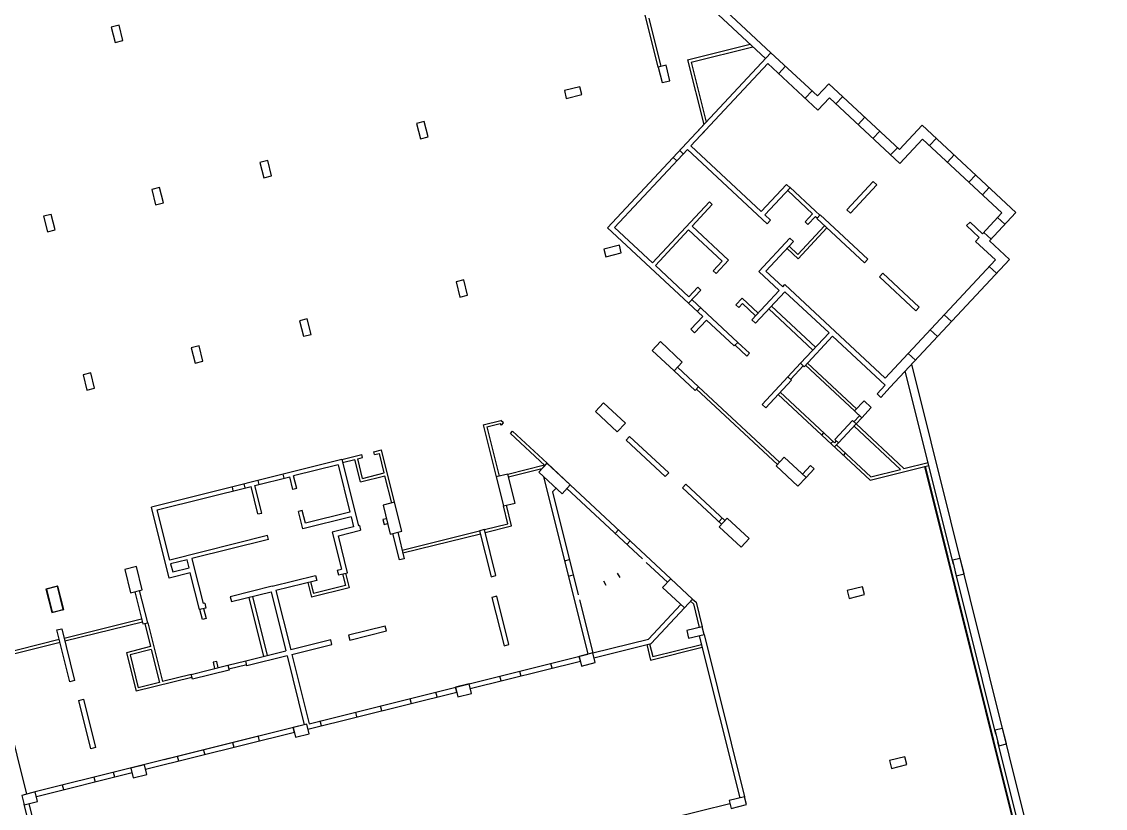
# Model space of a CAD drawing. Header units: metres. Extents: x -681087 to 1033303, y 74272 to 2630761.
# Drawn here: x 252556 to 306963, y 2485962 to 2525471 of the extents above; entities that cross this region are included whole.
import ezdxf

# ---------------------------------------------------------------- set-up
doc = ezdxf.new("R2010")
doc.units = ezdxf.units.M
for name, color, linetype in [('SKELETON_CLEAN', 7, 'Continuous'), ('SKELETON_ISOLATED', 1, 'Continuous'), ('SKELETON_ORIGINAL', 8, 'Continuous')]:
    doc.layers.add(name, color=color, linetype=linetype)

msp = doc.modelspace()

# ---------------------------------------------------------------- linework, layer by layer
at = {"layer": 'SKELETON_CLEAN'}
for p, q in [((284518, 2523184), (282583, 2530947)), ((289902, 2523622), (284277, 2528868)), ((290175, 2523914), (284832, 2528897)), ((284664, 2523220), (284059, 2525646)), ((257443, 2525297), (257055, 2525200)), ((257055, 2525200), (257248, 2524424)), ((257636, 2524521), (257443, 2525297)), ((257248, 2524424), (257636, 2524521)), ((285993, 2523552), (289137, 2524336)), ((286175, 2523443), (289267, 2524214)), ((290175, 2523914), (281971, 2515116)), ((285993, 2523552), (286804, 2520300)), ((286175, 2523443), (286926, 2520430)), ((290175, 2523914), (292508, 2521739)), ((284906, 2523281), (284518, 2523184)), ((284518, 2523184), (284712, 2522408)), ((285100, 2522505), (284906, 2523281)), ((286150, 2519231), (290017, 2523378)), ((290017, 2523378), (292533, 2521032)), ((284712, 2522408), (285100, 2522505)), ((292508, 2521739), (293081, 2522353)), ((293081, 2522353), (296621, 2519052)), ((280579, 2522202), (279803, 2522008)), ((279803, 2522008), (279899, 2521620)), ((279899, 2521620), (280676, 2521814)), ((280676, 2521814), (280579, 2522202)), ((292533, 2521032), (293106, 2521646)), ((293106, 2521646), (296645, 2518345)), ((272768, 2520461), (272380, 2520364)), ((272380, 2520364), (272574, 2519588)), ((272962, 2519684), (272768, 2520461)), ((286497, 2519970), (286804, 2520300)), ((297766, 2520281), (296621, 2519052)), ((302476, 2515889), (297766, 2520281)), ((272574, 2519588), (272962, 2519684)), ((286150, 2519231), (289686, 2515934)), ((296645, 2518345), (297791, 2519574)), ((297791, 2519574), (301770, 2515864)), ((282324, 2515128), (285979, 2519048)), ((285979, 2519048), (289987, 2515311)), ((264909, 2518501), (264521, 2518404)), ((264521, 2518404), (264714, 2517628)), ((265102, 2517725), (264909, 2518501)), ((264714, 2517628), (265102, 2517725)), ((295308, 2517446), (293978, 2516020)), ((295491, 2517276), (295308, 2517446)), ((259475, 2517146), (259087, 2517050)), ((259087, 2517050), (259280, 2516273)), ((259669, 2516370), (259475, 2517146)), ((289686, 2515934), (290961, 2517301)), ((289869, 2515763), (291144, 2517131)), ((290961, 2517301), (291144, 2517131)), ((291015, 2516992), (292269, 2515822)), ((291119, 2517155), (292406, 2515954)), ((294161, 2515850), (295491, 2517276)), ((259280, 2516273), (259669, 2516370)), ((287083, 2516420), (284226, 2513355)), ((287229, 2516283), (287083, 2516420)), ((254041, 2515792), (253653, 2515695)), ((254235, 2515015), (254041, 2515792)), ((286213, 2515193), (287229, 2516283)), ((291887, 2515413), (292269, 2515822)), ((292406, 2515954), (292625, 2515750)), ((293978, 2516020), (294161, 2515850)), ((300798, 2514822), (301770, 2515864)), ((301147, 2514463), (302476, 2515889)), ((253653, 2515695), (253847, 2514919)), ((289869, 2515763), (290158, 2515494)), ((289987, 2515311), (290158, 2515494)), ((291887, 2515413), (292026, 2515283)), ((292026, 2515283), (292408, 2515693)), ((292408, 2515693), (292496, 2515611)), ((292646, 2515772), (292475, 2515589)), ((292475, 2515589), (294874, 2513352)), ((295045, 2513535), (292646, 2515772)), ((299998, 2515226), (300169, 2515408)), ((300169, 2515408), (300798, 2514822)), ((253847, 2514919), (254235, 2515015)), ((281971, 2515116), (286754, 2510656)), ((282324, 2515128), (284226, 2513355)), ((284372, 2513219), (286043, 2515011)), ((286043, 2515011), (287725, 2513442)), ((286213, 2515193), (288042, 2513488)), ((292870, 2515221), (291527, 2513780)), ((292980, 2515118), (291534, 2513568)), ((299998, 2515226), (300627, 2514639)), ((282563, 2514246), (281786, 2514052)), ((282659, 2513857), (282563, 2514246)), ((289568, 2512926), (291123, 2514594)), ((289922, 2512939), (291306, 2514423)), ((291088, 2514189), (291527, 2513780)), ((291306, 2514423), (291123, 2514594)), ((300440, 2514438), (300627, 2514639)), ((300440, 2514438), (301442, 2513504)), ((301147, 2514463), (302148, 2513528)), ((281786, 2514052), (281883, 2513664)), ((281883, 2513664), (282659, 2513857)), ((290985, 2514079), (291534, 2513568)), ((284372, 2513219), (286054, 2511650)), ((287725, 2513442), (287278, 2512963)), ((288042, 2513488), (287424, 2512827)), ((294874, 2513352), (295045, 2513535)), ((295904, 2507565), (301442, 2513504)), ((296167, 2507114), (302148, 2513528)), ((287278, 2512963), (287424, 2512827)), ((290592, 2511971), (289568, 2512926)), ((290763, 2512154), (289922, 2512939)), ((295623, 2512660), (295794, 2512843)), ((297452, 2510955), (295623, 2512660)), ((295794, 2512843), (297622, 2511138)), ((274752, 2512504), (274364, 2512407)), ((274364, 2512407), (274557, 2511631)), ((274945, 2511728), (274752, 2512504)), ((286647, 2511993), (286030, 2511331)), ((286501, 2512129), (286054, 2511650)), ((286501, 2512129), (286647, 2511993)), ((290763, 2512154), (290865, 2512264)), ((295904, 2507565), (290865, 2512264)), ((274557, 2511631), (274945, 2511728)), ((286200, 2511514), (288504, 2509366)), ((288731, 2511588), (288417, 2511252)), ((288731, 2511588), (289535, 2510838)), ((290592, 2511971), (289221, 2510501)), ((289404, 2510331), (290877, 2511911)), ((290877, 2511911), (293090, 2509848)), ((288556, 2511122), (288417, 2511252)), ((288740, 2511319), (288556, 2511122)), ((288740, 2511319), (289405, 2510699)), ((297622, 2511138), (297452, 2510955)), ((266892, 2510545), (266504, 2510448)), ((266504, 2510448), (266698, 2509672)), ((267086, 2509768), (266892, 2510545)), ((286160, 2510020), (286754, 2510656)), ((286937, 2510485), (286343, 2509849)), ((288333, 2509183), (286937, 2510485)), ((289221, 2510501), (289404, 2510331)), ((286160, 2510020), (286343, 2509849)), ((291657, 2508312), (293090, 2509848)), ((266698, 2509672), (267086, 2509768)), ((284625, 2509400), (284216, 2508961)), ((285722, 2508377), (284625, 2509400)), ((288504, 2509366), (288333, 2509183)), ((288504, 2509366), (289093, 2508817)), ((293272, 2509677), (291840, 2508141)), ((293272, 2509677), (295916, 2507212)), ((261459, 2509190), (261071, 2509093)), ((261071, 2509093), (261264, 2508317)), ((261652, 2508414), (261459, 2509190)), ((284216, 2508961), (285313, 2507938)), ((288374, 2509227), (288963, 2508678)), ((288963, 2508678), (289093, 2508817)), ((261264, 2508317), (261652, 2508414)), ((285313, 2507938), (285722, 2508377)), ((291030, 2507639), (291657, 2508312)), ((291840, 2508141), (291657, 2508312)), ((291908, 2508214), (294369, 2505919)), ((256025, 2507835), (255637, 2507738)), ((255637, 2507738), (255831, 2506962)), ((256219, 2507059), (256025, 2507835)), ((285313, 2507938), (286374, 2506949)), ((286544, 2507132), (285484, 2508121)), ((289734, 2506249), (291030, 2507639)), ((291030, 2507639), (291213, 2507468)), ((286374, 2506949), (286544, 2507132)), ((290603, 2503347), (286544, 2507132)), ((291213, 2507468), (289917, 2506079)), ((295916, 2507212), (295507, 2506773)), ((296167, 2507114), (295690, 2506602)), ((255831, 2506962), (256219, 2507059)), ((290541, 2506748), (295149, 2502451)), ((290643, 2506858), (293360, 2504324)), ((295690, 2506602), (295507, 2506773)), ((281768, 2506336), (281359, 2505897)), ((282865, 2505313), (281768, 2506336)), ((289917, 2506079), (289734, 2506249)), ((294847, 2506431), (294369, 2505919)), ((294735, 2505578), (295213, 2506090)), ((295213, 2506090), (294847, 2506431)), ((281359, 2505897), (282456, 2504874)), ((294552, 2505749), (294369, 2505919)), ((294369, 2505919), (294735, 2505578)), ((294449, 2505271), (294735, 2505578)), ((275727, 2505224), (276621, 2505447)), ((275727, 2505224), (276380, 2502604)), ((275909, 2505115), (276578, 2505282)), ((275909, 2505115), (276526, 2502640)), ((276651, 2505214), (276578, 2505282)), ((276753, 2505324), (276621, 2505447)), ((276651, 2505214), (276753, 2505324)), ((282456, 2504874), (282865, 2505313)), ((294266, 2505442), (293379, 2504491)), ((294449, 2505271), (293562, 2504321)), ((294266, 2505442), (294449, 2505271)), ((294346, 2505162), (296678, 2502987)), ((294449, 2505271), (296852, 2503030)), ((277104, 2504791), (277206, 2504901)), ((278828, 2503183), (277104, 2504791)), ((278931, 2503293), (277206, 2504901)), ((282909, 2504451), (283080, 2504634)), ((284869, 2502623), (282909, 2504451)), ((283080, 2504634), (285040, 2502806)), ((293452, 2504423), (293360, 2504324)), ((293562, 2504321), (293379, 2504491)), ((270235, 2503875), (270623, 2503972)), ((270272, 2503730), (270235, 2503875)), ((271281, 2501333), (270623, 2503972)), ((293368, 2504112), (293470, 2504222)), ((293562, 2504321), (293470, 2504222)), ((293470, 2504222), (295192, 2502616)), ((268634, 2503476), (259067, 2501091)), ((268634, 2503476), (269634, 2503725)), ((268634, 2503476), (269462, 2500158)), ((268671, 2503331), (269282, 2503483)), ((269564, 2502353), (269282, 2503483)), ((269427, 2503519), (269670, 2503580)), ((269673, 2502534), (269427, 2503519)), ((269670, 2503580), (269634, 2503725)), ((270272, 2503730), (270514, 2503790)), ((270760, 2502805), (270514, 2503790)), ((278930, 2503293), (278521, 2502854)), ((280100, 2502202), (278930, 2503293)), ((290842, 2503603), (290433, 2503164)), ((291939, 2502580), (290842, 2503603)), ((296852, 2503030), (298063, 2503332)), ((268440, 2503222), (266208, 2502665)), ((268440, 2503222), (269033, 2500844)), ((269673, 2502534), (270760, 2502805)), ((276962, 2502749), (276380, 2502604)), ((276962, 2502749), (278802, 2503208)), ((277325, 2501294), (276962, 2502749)), ((278521, 2502854), (279691, 2501763)), ((285040, 2502806), (284869, 2502623)), ((290433, 2503164), (291530, 2502141)), ((292162, 2503186), (291756, 2502750)), ((292345, 2503015), (291939, 2502580)), ((292162, 2503186), (292345, 2503015)), ((295149, 2502451), (298099, 2503187)), ((295192, 2502616), (296678, 2502987)), ((264268, 2502181), (266014, 2502617)), ((266173, 2501981), (266014, 2502617)), ((266367, 2502030), (266208, 2502665)), ((269564, 2502353), (270796, 2502660)), ((271136, 2501297), (270796, 2502660)), ((276380, 2502604), (276743, 2501149)), ((278759, 2502633), (280985, 2493704)), ((279691, 2501763), (280100, 2502202)), ((280101, 2502202), (285147, 2497496)), ((285734, 2502055), (285905, 2502238)), ((285905, 2502238), (287865, 2500411)), ((291530, 2502141), (291939, 2502580)), ((259358, 2500957), (264074, 2502133)), ((264420, 2500745), (264074, 2502133)), ((264614, 2500794), (264268, 2502181)), ((266367, 2502030), (266173, 2501981)), ((279386, 2502048), (279210, 2501859)), ((279210, 2501859), (280500, 2496685)), ((287695, 2500228), (285734, 2502055)), ((271281, 2501333), (270699, 2501188)), ((270699, 2501188), (271062, 2499732)), ((271644, 2499877), (271281, 2501333)), ((276743, 2501149), (277325, 2501294)), ((276966, 2500256), (276743, 2501149)), ((277148, 2500147), (276889, 2501185)), ((259955, 2497530), (259067, 2501091)), ((259987, 2498434), (259358, 2500957)), ((264420, 2500745), (264614, 2500794)), ((266643, 2500923), (266449, 2500875)), ((266668, 2499997), (266449, 2500875)), ((266801, 2500288), (266643, 2500923)), ((269093, 2500602), (266668, 2499997)), ((269033, 2500844), (266801, 2500288)), ((269093, 2500602), (269219, 2500097)), ((269219, 2500097), (268152, 2499831)), ((269510, 2500170), (269462, 2500158)), ((269510, 2500170), (269571, 2499927)), ((270869, 2500508), (270694, 2500465)), ((270694, 2500465), (270754, 2500222)), ((270754, 2500222), (270929, 2500266)), ((275792, 2499963), (276966, 2500256)), ((275828, 2499818), (277148, 2500147)), ((287984, 2500539), (287575, 2500100)), ((287575, 2500100), (288672, 2499077)), ((289081, 2499516), (287984, 2500539)), ((264897, 2499658), (259987, 2498434)), ((264945, 2499464), (261103, 2498506)), ((264945, 2499464), (264897, 2499658)), ((268152, 2499831), (268614, 2497978)), ((268455, 2499649), (269571, 2499927)), ((268917, 2497796), (268455, 2499649)), ((271062, 2499732), (271644, 2499877)), ((271525, 2498436), (271193, 2499765)), ((271436, 2499825), (271767, 2498496)), ((271658, 2498933), (275549, 2499903)), ((275792, 2499963), (275549, 2499903)), ((275549, 2499903), (276125, 2497593)), ((276367, 2497654), (275792, 2499963)), ((288672, 2499077), (289081, 2499516)), ((260860, 2498446), (260035, 2498240)), ((260962, 2498038), (260860, 2498446)), ((261103, 2498506), (261204, 2498099)), ((271767, 2498496), (271525, 2498436)), ((299676, 2498518), (299288, 2498422)), ((299288, 2498422), (299481, 2497645)), ((299869, 2497742), (299676, 2498518)), ((258318, 2498101), (257736, 2497956)), ((257736, 2497956), (258026, 2496791)), ((258609, 2496936), (258318, 2498101)), ((260035, 2498240), (260137, 2497833)), ((260137, 2497833), (260962, 2498038)), ((261204, 2498099), (261666, 2496246)), ((268400, 2497925), (268614, 2497978)), ((268400, 2497925), (268461, 2497682)), ((261022, 2497796), (259955, 2497530)), ((261484, 2495943), (261022, 2497796)), ((265140, 2497112), (267314, 2497654)), ((267374, 2497411), (265322, 2496899)), ((266918, 2497297), (267099, 2496570)), ((267064, 2497334), (267209, 2496751)), ((267314, 2497654), (267374, 2497411)), ((268461, 2497682), (268917, 2497796)), ((268665, 2497733), (268810, 2497151)), ((268810, 2497769), (268992, 2497041)), ((276125, 2497593), (276367, 2497654)), ((285146, 2497495), (284737, 2497056)), ((286244, 2496473), (285146, 2497495)), ((299481, 2497645), (299869, 2497742)), ((258026, 2496791), (258609, 2496936)), ((258235, 2496843), (258639, 2495223)), ((258882, 2495283), (258478, 2496904)), ((265140, 2497112), (263025, 2496584)), ((263085, 2496342), (265079, 2496839)), ((265079, 2496839), (265820, 2493870)), ((265322, 2496899), (266062, 2493930)), ((268992, 2497041), (267099, 2496570)), ((268810, 2497151), (267209, 2496751)), ((284737, 2497056), (285836, 2496034)), ((294776, 2497091), (293999, 2496897)), ((293999, 2496897), (294096, 2496509)), ((294872, 2496702), (294776, 2497091)), ((261744, 2496265), (261666, 2496246)), ((261744, 2496265), (261805, 2496022)), ((263025, 2496584), (263085, 2496342)), ((276410, 2496613), (276168, 2496553)), ((276168, 2496553), (276773, 2494127)), ((277015, 2494188), (276410, 2496613)), ((280562, 2496433), (281228, 2493764)), ((285652, 2496205), (284027, 2494462)), ((285836, 2496034), (286244, 2496473)), ((286142, 2496363), (286280, 2496234)), ((286244, 2496473), (286415, 2496314)), ((286280, 2496234), (286577, 2495046)), ((286415, 2496314), (286722, 2495083)), ((294096, 2496509), (294872, 2496702)), ((261805, 2496022), (261484, 2495943)), ((261627, 2495453), (261504, 2495947)), ((261688, 2495993), (261812, 2495499)), ((285835, 2496034), (284160, 2494238)), ((258639, 2495223), (258882, 2495283)), ((258736, 2495247), (259026, 2494083)), ((258882, 2495283), (259619, 2492324)), ((261812, 2495499), (261627, 2495453)), ((270812, 2495114), (268968, 2494655)), ((270872, 2494872), (270812, 2495114)), ((254324, 2494920), (254567, 2494980)), ((254972, 2492320), (254324, 2494920)), ((254567, 2494980), (255215, 2492380)), ((268968, 2494655), (269029, 2494412)), ((269029, 2494412), (270872, 2494872)), ((286722, 2495083), (285946, 2494889)), ((285946, 2494889), (286043, 2494501)), ((286043, 2494501), (286819, 2494694)), ((286819, 2494694), (286722, 2495083)), ((286819, 2494694), (288851, 2486544)), ((259026, 2494083), (257813, 2493780)), ((268076, 2494432), (266062, 2493930)), ((266123, 2493688), (268136, 2494190)), ((268136, 2494190), (268076, 2494432)), ((276773, 2494127), (277015, 2494188)), ((281228, 2493764), (284027, 2494462)), ((281288, 2493522), (284160, 2494238)), ((283939, 2494183), (284133, 2493406)), ((284085, 2494219), (284242, 2493588)), ((284133, 2493406), (286722, 2494051)), ((284242, 2493588), (286685, 2494197)), ((257813, 2493780), (258297, 2491840)), ((259063, 2493937), (257995, 2493671)), ((257995, 2493671), (258407, 2492022)), ((259063, 2493937), (259474, 2492288)), ((263806, 2493368), (265820, 2493870)), ((265880, 2493627), (263867, 2493125)), ((265880, 2493627), (266746, 2490154)), ((266123, 2493688), (266989, 2490214)), ((266989, 2490214), (280985, 2493704)), ((281228, 2493764), (280549, 2493595)), ((280609, 2493352), (280549, 2493595)), ((280549, 2493595), (280670, 2493110)), ((281349, 2493279), (281228, 2493764)), ((261070, 2492686), (262914, 2493145)), ((262349, 2493344), (262164, 2493299)), ((262164, 2493299), (262244, 2492978)), ((262428, 2493024), (262349, 2493344)), ((262914, 2493145), (263806, 2493368)), ((262914, 2493145), (262974, 2492903)), ((263867, 2493125), (263806, 2493368)), ((275078, 2491973), (280609, 2493352)), ((280670, 2493110), (281349, 2493279)), ((261106, 2492540), (258297, 2491840)), ((261070, 2492686), (259619, 2492324)), ((261130, 2492443), (261070, 2492686)), ((262974, 2492903), (261130, 2492443)), ((255215, 2492380), (254972, 2492320)), ((259474, 2492288), (258407, 2492022)), ((275018, 2492216), (274339, 2492047)), ((274399, 2491804), (274339, 2492047)), ((274339, 2492047), (274460, 2491561)), ((275139, 2491731), (275018, 2492216)), ((255423, 2491381), (255666, 2491441)), ((256028, 2488955), (255423, 2491381)), ((255666, 2491441), (256270, 2489015)), ((266928, 2489941), (274399, 2491804)), ((274460, 2491561), (275139, 2491731)), ((266249, 2489772), (258777, 2487909)), ((266249, 2489772), (266188, 2490014)), ((266188, 2490014), (266309, 2489529)), ((266309, 2489529), (266988, 2489699)), ((266988, 2489699), (266867, 2490184)), ((301805, 2489980), (301416, 2489883)), ((301416, 2489883), (301610, 2489107)), ((301998, 2489204), (301805, 2489980)), ((301610, 2489107), (301998, 2489204)), ((256270, 2489015), (256028, 2488955)), ((258717, 2488152), (258038, 2487982)), ((258838, 2487667), (258717, 2488152)), ((296904, 2488552), (296128, 2488358)), ((296128, 2488358), (296225, 2487970)), ((296225, 2487970), (297001, 2488164)), ((297001, 2488164), (296904, 2488552)), ((258038, 2487982), (258159, 2487497)), ((258159, 2487497), (258838, 2487667)), ((253235, 2486785), (252556, 2486615)), ((252556, 2486615), (252677, 2486130)), ((253356, 2486300), (253235, 2486785)), ((288851, 2486544), (288075, 2486350)), ((288948, 2486156), (288851, 2486544)), ((252664, 2486179), (254697, 2478028)), ((252677, 2486130), (253356, 2486300)), ((288075, 2486350), (288172, 2485962)), ((288172, 2485962), (288948, 2486156))]:
    msp.add_line(p, q, dxfattribs=at)
at = {"layer": 'SKELETON_ISOLATED'}
for p, q in [((290906, 2523232), (290565, 2522867)), ((292238, 2521991), (291897, 2521625)), ((293435, 2521339), (293776, 2521705)), ((286680, 2519799), (286999, 2520141)), ((294546, 2520303), (294887, 2520668)), ((295292, 2519607), (295633, 2519973)), ((298142, 2519247), (298483, 2519612)), ((296185, 2518775), (296526, 2519141)), ((285272, 2518656), (285454, 2518485)), ((285592, 2519000), (285775, 2518829)), ((299375, 2518780), (299034, 2518415)), ((300117, 2517405), (300458, 2517771)), ((300790, 2516778), (301131, 2517144)), ((301921, 2515293), (301555, 2515634)), ((301225, 2514547), (300859, 2514888)), ((301135, 2513174), (301501, 2512833)), ((286639, 2511105), (286468, 2510922)), ((292281, 2508981), (290069, 2511044)), ((292411, 2509120), (290199, 2511183)), ((298871, 2510746), (299236, 2510405)), ((298168, 2509993), (298534, 2509652)), ((297063, 2508808), (297429, 2508467)), ((291169, 2507509), (291796, 2508182)), ((292011, 2508324), (294472, 2506029)), ((306963, 2469292), (297244, 2508269)), ((299336, 2498228), (296919, 2507921)), ((290501, 2503237), (286442, 2507022)), ((294339, 2505374), (294625, 2505681)), ((292731, 2504705), (292834, 2504815)), ((293185, 2504283), (293287, 2504392)), ((293821, 2503689), (293923, 2503799)), ((265733, 2502547), (265685, 2502741)), ((276999, 2502604), (278678, 2503022)), ((306381, 2469207), (297920, 2503142)), ((263783, 2502060), (263734, 2502254)), ((264472, 2502232), (264423, 2502426)), ((263181, 2501910), (263133, 2502104)), ((279930, 2502019), (283719, 2498486)), ((287733, 2500533), (287563, 2500350)), ((271695, 2498787), (275585, 2499757)), ((282522, 2499944), (282351, 2499762)), ((283107, 2499399), (282936, 2499216)), ((279814, 2498400), (280057, 2498460)), ((283911, 2498307), (284977, 2497313)), ((301465, 2489689), (299433, 2497839)), ((280008, 2497624), (280250, 2497684)), ((281761, 2497391), (281883, 2497172)), ((282460, 2497781), (282582, 2497563)), ((253772, 2496967), (254063, 2495803)), ((254367, 2497115), (253785, 2496970)), ((253797, 2496973), (254087, 2495809)), ((254645, 2495948), (254355, 2497112)), ((254669, 2495954), (254379, 2497119)), ((263954, 2496558), (264694, 2493589)), ((264138, 2496604), (264878, 2493635)), ((254075, 2495806), (254657, 2495951)), ((258579, 2495465), (254688, 2494495)), ((258615, 2495320), (254724, 2494350)), ((286576, 2494634), (288608, 2486484)), ((250851, 2494487), (252798, 2486676)), ((254445, 2494435), (251073, 2493594)), ((254481, 2494289), (251110, 2493449)), ((262960, 2492961), (263852, 2493183)), ((279183, 2492997), (279122, 2493239)), ((276631, 2492360), (276570, 2492603)), ((277550, 2492847), (277611, 2492605)), ((272049, 2491476), (272109, 2491233)), ((273410, 2491557), (273349, 2491800)), ((269313, 2490793), (269373, 2490551)), ((270634, 2490865), (270574, 2491108)), ((267607, 2490111), (267547, 2490353)), ((266807, 2490169), (259712, 2488400)), ((263221, 2489017), (263161, 2489260)), ((264422, 2489574), (264483, 2489332)), ((303449, 2481733), (301562, 2489301)), ((261686, 2488892), (261747, 2488649)), ((260446, 2488325), (260386, 2488568)), ((258098, 2487740), (253295, 2486542)), ((256185, 2487520), (256245, 2487278)), ((257225, 2487522), (257165, 2487765)), ((254673, 2486886), (254613, 2487128)), ((252919, 2486191), (254939, 2478089)), ((283648, 2485092), (288111, 2486205))]:
    msp.add_line(p, q, dxfattribs=at)
at = {"layer": 'SKELETON_ORIGINAL'}
for p, q in [((284518, 2523184), (282583, 2530947)), ((289902, 2523622), (284277, 2528868)), ((290175, 2523914), (284832, 2528897)), ((284664, 2523220), (284059, 2525646)), ((257443, 2525297), (257055, 2525200)), ((257055, 2525200), (257248, 2524424)), ((257636, 2524521), (257443, 2525297)), ((257248, 2524424), (257636, 2524521)), ((285993, 2523552), (289137, 2524336)), ((286175, 2523443), (289267, 2524214)), ((290175, 2523914), (281971, 2515116)), ((285993, 2523552), (286804, 2520300)), ((286175, 2523443), (286926, 2520430)), ((290175, 2523914), (292508, 2521739)), ((284906, 2523281), (284518, 2523184)), ((284518, 2523184), (284712, 2522408)), ((285100, 2522505), (284906, 2523281)), ((286150, 2519231), (290017, 2523378)), ((290017, 2523378), (292533, 2521032)), ((290906, 2523232), (290565, 2522867)), ((284712, 2522408), (285100, 2522505)), ((292508, 2521739), (293081, 2522353)), ((293081, 2522353), (296621, 2519052)), ((280579, 2522202), (279803, 2522008)), ((279803, 2522008), (279899, 2521620)), ((279899, 2521620), (280676, 2521814)), ((280676, 2521814), (280579, 2522202)), ((292238, 2521991), (291897, 2521625)), ((292533, 2521032), (293106, 2521646)), ((293106, 2521646), (296645, 2518345)), ((293435, 2521339), (293776, 2521705)), ((272768, 2520461), (272380, 2520364)), ((272380, 2520364), (272574, 2519588)), ((272962, 2519684), (272768, 2520461)), ((286497, 2519970), (286804, 2520300)), ((286680, 2519799), (286999, 2520141)), ((294546, 2520303), (294887, 2520668)), ((297766, 2520281), (296621, 2519052)), ((302476, 2515889), (297766, 2520281)), ((272574, 2519588), (272962, 2519684)), ((295292, 2519607), (295633, 2519973)), ((298142, 2519247), (298483, 2519612)), ((286150, 2519231), (289686, 2515934)), ((296185, 2518775), (296526, 2519141)), ((296645, 2518345), (297791, 2519574)), ((297791, 2519574), (301770, 2515864)), ((282324, 2515128), (285979, 2519048)), ((285272, 2518656), (285454, 2518485)), ((285592, 2519000), (285775, 2518829)), ((285979, 2519048), (289987, 2515311)), ((299375, 2518780), (299034, 2518415)), ((264909, 2518501), (264521, 2518404)), ((264521, 2518404), (264714, 2517628)), ((265102, 2517725), (264909, 2518501)), ((264714, 2517628), (265102, 2517725)), ((295308, 2517446), (293978, 2516020)), ((295491, 2517276), (295308, 2517446)), ((300117, 2517405), (300458, 2517771)), ((259475, 2517146), (259087, 2517050)), ((259087, 2517050), (259280, 2516273)), ((259669, 2516370), (259475, 2517146)), ((289686, 2515934), (290961, 2517301)), ((289869, 2515763), (291144, 2517131)), ((290961, 2517301), (291144, 2517131)), ((291015, 2516992), (292269, 2515822)), ((291119, 2517155), (292406, 2515954)), ((294161, 2515850), (295491, 2517276)), ((300790, 2516778), (301131, 2517144)), ((259280, 2516273), (259669, 2516370)), ((287083, 2516420), (284226, 2513355)), ((287229, 2516283), (287083, 2516420)), ((254041, 2515792), (253653, 2515695)), ((254235, 2515015), (254041, 2515792)), ((286213, 2515193), (287229, 2516283)), ((291887, 2515413), (292269, 2515822)), ((292406, 2515954), (292625, 2515750)), ((293978, 2516020), (294161, 2515850)), ((300798, 2514822), (301770, 2515864)), ((301147, 2514463), (302476, 2515889)), ((253653, 2515695), (253847, 2514919)), ((289869, 2515763), (290158, 2515494)), ((289987, 2515311), (290158, 2515494)), ((291887, 2515413), (292026, 2515283)), ((292026, 2515283), (292408, 2515693)), ((292408, 2515693), (292496, 2515611)), ((292646, 2515772), (292475, 2515589)), ((292475, 2515589), (294874, 2513352)), ((295045, 2513535), (292646, 2515772)), ((299998, 2515226), (300169, 2515408)), ((300169, 2515408), (300798, 2514822)), ((301921, 2515293), (301555, 2515634)), ((253847, 2514919), (254235, 2515015)), ((281971, 2515116), (286754, 2510656)), ((282324, 2515128), (284226, 2513355)), ((284372, 2513219), (286043, 2515011)), ((286043, 2515011), (287725, 2513442)), ((286213, 2515193), (288042, 2513488)), ((292870, 2515221), (291527, 2513780)), ((292980, 2515118), (291534, 2513568)), ((299998, 2515226), (300627, 2514639)), ((301225, 2514547), (300859, 2514888)), ((282563, 2514246), (281786, 2514052)), ((282659, 2513857), (282563, 2514246)), ((289568, 2512926), (291123, 2514594)), ((289922, 2512939), (291306, 2514423)), ((291088, 2514189), (291527, 2513780)), ((291306, 2514423), (291123, 2514594)), ((300440, 2514438), (300627, 2514639)), ((300440, 2514438), (301442, 2513504)), ((301147, 2514463), (302148, 2513528)), ((281786, 2514052), (281883, 2513664)), ((281883, 2513664), (282659, 2513857)), ((290985, 2514079), (291534, 2513568)), ((284372, 2513219), (286054, 2511650)), ((287725, 2513442), (287278, 2512963)), ((288042, 2513488), (287424, 2512827)), ((294874, 2513352), (295045, 2513535)), ((295904, 2507565), (301442, 2513504)), ((296167, 2507114), (302148, 2513528)), ((301135, 2513174), (301501, 2512833)), ((287278, 2512963), (287424, 2512827)), ((290592, 2511971), (289568, 2512926)), ((290763, 2512154), (289922, 2512939)), ((295623, 2512660), (295794, 2512843)), ((297452, 2510955), (295623, 2512660)), ((295794, 2512843), (297622, 2511138)), ((274752, 2512504), (274364, 2512407)), ((274364, 2512407), (274557, 2511631)), ((274945, 2511728), (274752, 2512504)), ((286647, 2511993), (286030, 2511331)), ((286501, 2512129), (286054, 2511650)), ((286501, 2512129), (286647, 2511993)), ((290763, 2512154), (290865, 2512264)), ((295904, 2507565), (290865, 2512264)), ((274557, 2511631), (274945, 2511728)), ((286200, 2511514), (288504, 2509366)), ((288731, 2511588), (288417, 2511252)), ((288731, 2511588), (289535, 2510838)), ((290592, 2511971), (289221, 2510501)), ((289404, 2510331), (290877, 2511911)), ((290877, 2511911), (293090, 2509848)), ((286639, 2511105), (286468, 2510922)), ((288556, 2511122), (288417, 2511252)), ((288740, 2511319), (288556, 2511122)), ((288740, 2511319), (289405, 2510699)), ((292281, 2508981), (290069, 2511044)), ((292411, 2509120), (290199, 2511183)), ((297622, 2511138), (297452, 2510955)), ((266892, 2510545), (266504, 2510448)), ((266504, 2510448), (266698, 2509672)), ((267086, 2509768), (266892, 2510545)), ((286160, 2510020), (286754, 2510656)), ((286937, 2510485), (286343, 2509849)), ((288333, 2509183), (286937, 2510485)), ((289221, 2510501), (289404, 2510331)), ((298871, 2510746), (299236, 2510405)), ((286160, 2510020), (286343, 2509849)), ((291657, 2508312), (293090, 2509848)), ((298168, 2509993), (298534, 2509652)), ((266698, 2509672), (267086, 2509768)), ((284625, 2509400), (284216, 2508961)), ((284625, 2509400), (284216, 2508961)), ((285722, 2508377), (284625, 2509400)), ((285722, 2508377), (284625, 2509400)), ((288504, 2509366), (288333, 2509183)), ((288504, 2509366), (289093, 2508817)), ((293272, 2509677), (291840, 2508141)), ((293272, 2509677), (295916, 2507212)), ((261459, 2509190), (261071, 2509093)), ((261071, 2509093), (261264, 2508317)), ((261652, 2508414), (261459, 2509190)), ((284216, 2508961), (285313, 2507938)), ((284216, 2508961), (285313, 2507938)), ((288374, 2509227), (288963, 2508678)), ((288963, 2508678), (289093, 2508817)), ((297063, 2508808), (297429, 2508467)), ((261264, 2508317), (261652, 2508414)), ((285313, 2507938), (285722, 2508377)), ((285313, 2507938), (285722, 2508377)), ((291030, 2507639), (291657, 2508312)), ((291169, 2507509), (291796, 2508182)), ((291840, 2508141), (291657, 2508312)), ((291908, 2508214), (294369, 2505919)), ((292011, 2508324), (294472, 2506029)), ((306963, 2469292), (297244, 2508269)), ((256025, 2507835), (255637, 2507738)), ((255637, 2507738), (255831, 2506962)), ((256219, 2507059), (256025, 2507835)), ((285313, 2507938), (286374, 2506949)), ((286544, 2507132), (285484, 2508121)), ((289734, 2506249), (291030, 2507639)), ((291030, 2507639), (291213, 2507468)), ((299336, 2498228), (296919, 2507921)), ((286374, 2506949), (286544, 2507132)), ((290603, 2503347), (286544, 2507132)), ((291213, 2507468), (289917, 2506079)), ((295916, 2507212), (295507, 2506773)), ((296167, 2507114), (295690, 2506602)), ((255831, 2506962), (256219, 2507059)), ((290501, 2503237), (286442, 2507022)), ((290541, 2506748), (295149, 2502451)), ((290643, 2506858), (293360, 2504324)), ((295690, 2506602), (295507, 2506773)), ((281768, 2506336), (281359, 2505897)), ((281768, 2506336), (281359, 2505897)), ((282865, 2505313), (281768, 2506336)), ((282865, 2505313), (281768, 2506336)), ((289917, 2506079), (289734, 2506249)), ((294847, 2506431), (294369, 2505919)), ((294735, 2505578), (295213, 2506090)), ((295213, 2506090), (294847, 2506431)), ((281359, 2505897), (282456, 2504874)), ((281359, 2505897), (282456, 2504874)), ((294339, 2505374), (294625, 2505681)), ((294552, 2505749), (294369, 2505919)), ((294369, 2505919), (294735, 2505578)), ((294449, 2505271), (294735, 2505578)), ((275727, 2505224), (276621, 2505447)), ((275727, 2505224), (276380, 2502604)), ((275909, 2505115), (276578, 2505282)), ((275909, 2505115), (276526, 2502640)), ((276651, 2505214), (276578, 2505282)), ((276753, 2505324), (276621, 2505447)), ((276651, 2505214), (276753, 2505324)), ((282456, 2504874), (282865, 2505313)), ((282456, 2504874), (282865, 2505313)), ((294266, 2505442), (293379, 2504491)), ((294449, 2505271), (293562, 2504321)), ((294266, 2505442), (294449, 2505271)), ((294346, 2505162), (296678, 2502987)), ((294449, 2505271), (296852, 2503030)), ((277104, 2504791), (277206, 2504901)), ((278828, 2503183), (277104, 2504791)), ((278931, 2503293), (277206, 2504901)), ((282909, 2504451), (283080, 2504634)), ((284869, 2502623), (282909, 2504451)), ((283080, 2504634), (285040, 2502806)), ((292731, 2504705), (292834, 2504815)), ((293185, 2504283), (293287, 2504392)), ((293452, 2504423), (293360, 2504324)), ((293562, 2504321), (293379, 2504491)), ((270235, 2503875), (270623, 2503972)), ((270272, 2503730), (270235, 2503875)), ((271281, 2501333), (270623, 2503972)), ((271281, 2501333), (270623, 2503972)), ((293368, 2504112), (293470, 2504222)), ((293562, 2504321), (293470, 2504222)), ((293470, 2504222), (295192, 2502616)), ((268634, 2503476), (259067, 2501091)), ((268634, 2503476), (269634, 2503725)), ((268634, 2503476), (269462, 2500158)), ((268671, 2503331), (269282, 2503483)), ((269564, 2502353), (269282, 2503483)), ((269427, 2503519), (269670, 2503580)), ((269673, 2502534), (269427, 2503519)), ((269670, 2503580), (269634, 2503725)), ((270272, 2503730), (270514, 2503790)), ((270760, 2502805), (270514, 2503790)), ((278930, 2503293), (278521, 2502854)), ((278931, 2503293), (278522, 2502854)), ((280100, 2502202), (278930, 2503293)), ((280101, 2502202), (278931, 2503293)), ((290842, 2503603), (290433, 2503164)), ((290842, 2503603), (290433, 2503164)), ((291939, 2502580), (290842, 2503603)), ((291939, 2502580), (290842, 2503603)), ((293821, 2503689), (293923, 2503799)), ((296852, 2503030), (298063, 2503332)), ((265733, 2502547), (265685, 2502741)), ((268440, 2503222), (266208, 2502665)), ((268440, 2503222), (269033, 2500844)), ((269673, 2502534), (270760, 2502805)), ((276962, 2502749), (276380, 2502604)), ((276962, 2502749), (276380, 2502604)), ((276962, 2502749), (278802, 2503208)), ((277325, 2501294), (276962, 2502749)), ((277325, 2501294), (276962, 2502749)), ((276999, 2502604), (278678, 2503022)), ((278521, 2502854), (279691, 2501763)), ((278522, 2502854), (279692, 2501763)), ((285040, 2502806), (284869, 2502623)), ((290433, 2503164), (291530, 2502141)), ((290433, 2503164), (291530, 2502141)), ((292162, 2503186), (291756, 2502750)), ((292345, 2503015), (291939, 2502580)), ((292162, 2503186), (292345, 2503015)), ((295149, 2502451), (298099, 2503187)), ((295192, 2502616), (296678, 2502987)), ((306370, 2469187), (297905, 2503138)), ((306391, 2469228), (297935, 2503146)), ((263783, 2502060), (263734, 2502254)), ((264268, 2502181), (266014, 2502617)), ((264472, 2502232), (264423, 2502426)), ((266173, 2501981), (266014, 2502617)), ((266367, 2502030), (266208, 2502665)), ((269564, 2502353), (270796, 2502660)), ((271136, 2501297), (270796, 2502660)), ((276380, 2502604), (276743, 2501149)), ((276380, 2502604), (276743, 2501149)), ((278759, 2502633), (280985, 2493704)), ((279691, 2501763), (280100, 2502202)), ((279692, 2501763), (280101, 2502202)), ((280101, 2502202), (285147, 2497496)), ((285734, 2502055), (285905, 2502238)), ((285905, 2502238), (287865, 2500411)), ((291530, 2502141), (291939, 2502580)), ((291530, 2502141), (291939, 2502580)), ((259358, 2500957), (264074, 2502133)), ((263181, 2501910), (263133, 2502104)), ((264420, 2500745), (264074, 2502133)), ((264614, 2500794), (264268, 2502181)), ((266367, 2502030), (266173, 2501981)), ((279386, 2502048), (279210, 2501859)), ((279210, 2501859), (280500, 2496685)), ((279930, 2502019), (283719, 2498486)), ((287695, 2500228), (285734, 2502055)), ((271281, 2501333), (270699, 2501188)), ((271281, 2501333), (270699, 2501188)), ((270699, 2501188), (271062, 2499732)), ((270699, 2501188), (271062, 2499732)), ((271644, 2499877), (271281, 2501333)), ((271644, 2499877), (271281, 2501333)), ((276743, 2501149), (277325, 2501294)), ((276743, 2501149), (277325, 2501294)), ((276966, 2500256), (276743, 2501149)), ((277148, 2500147), (276889, 2501185)), ((259955, 2497530), (259067, 2501091)), ((259987, 2498434), (259358, 2500957)), ((264420, 2500745), (264614, 2500794)), ((266643, 2500923), (266449, 2500875)), ((266668, 2499997), (266449, 2500875)), ((266801, 2500288), (266643, 2500923)), ((269093, 2500602), (266668, 2499997)), ((269033, 2500844), (266801, 2500288)), ((269093, 2500602), (269219, 2500097)), ((269219, 2500097), (268152, 2499831)), ((269510, 2500170), (269462, 2500158)), ((269510, 2500170), (269571, 2499927)), ((270869, 2500508), (270694, 2500465)), ((270694, 2500465), (270754, 2500222)), ((270754, 2500222), (270929, 2500266)), ((275792, 2499963), (276966, 2500256)), ((275828, 2499818), (277148, 2500147)), ((287733, 2500533), (287563, 2500350)), ((287984, 2500539), (287575, 2500100)), ((287984, 2500539), (287575, 2500100)), ((287575, 2500100), (288672, 2499077)), ((287575, 2500100), (288672, 2499077)), ((289081, 2499516), (287984, 2500539)), ((289081, 2499516), (287984, 2500539)), ((264897, 2499658), (259987, 2498434)), ((264945, 2499464), (261103, 2498506)), ((264945, 2499464), (264897, 2499658)), ((268152, 2499831), (268614, 2497978)), ((268455, 2499649), (269571, 2499927)), ((268917, 2497796), (268455, 2499649)), ((271062, 2499732), (271644, 2499877)), ((271062, 2499732), (271644, 2499877)), ((271525, 2498436), (271193, 2499765)), ((271436, 2499825), (271767, 2498496)), ((271658, 2498933), (275549, 2499903)), ((271695, 2498787), (275585, 2499757)), ((275792, 2499963), (275549, 2499903)), ((275549, 2499903), (276125, 2497593)), ((276367, 2497654), (275792, 2499963)), ((282522, 2499944), (282351, 2499762)), ((288672, 2499077), (289081, 2499516)), ((288672, 2499077), (289081, 2499516)), ((283107, 2499399), (282936, 2499216)), ((260860, 2498446), (260035, 2498240)), ((260962, 2498038), (260860, 2498446)), ((261103, 2498506), (261204, 2498099)), ((271767, 2498496), (271525, 2498436)), ((279814, 2498400), (280057, 2498460)), ((299676, 2498518), (299288, 2498422)), ((299288, 2498422), (299481, 2497645)), ((299869, 2497742), (299676, 2498518)), ((258318, 2498101), (257736, 2497956)), ((258318, 2498101), (257736, 2497956)), ((257736, 2497956), (258026, 2496791)), ((257736, 2497956), (258026, 2496791)), ((258609, 2496936), (258318, 2498101)), ((258609, 2496936), (258318, 2498101)), ((260035, 2498240), (260137, 2497833)), ((260137, 2497833), (260962, 2498038)), ((261204, 2498099), (261666, 2496246)), ((268400, 2497925), (268614, 2497978)), ((268400, 2497925), (268461, 2497682)), ((283911, 2498307), (284977, 2497313)), ((301465, 2489689), (299433, 2497839)), ((261022, 2497796), (259955, 2497530)), ((261484, 2495943), (261022, 2497796)), ((265140, 2497112), (267314, 2497654)), ((267374, 2497411), (265322, 2496899)), ((266918, 2497297), (267099, 2496570)), ((267064, 2497334), (267209, 2496751)), ((267314, 2497654), (267374, 2497411)), ((268461, 2497682), (268917, 2497796)), ((268665, 2497733), (268810, 2497151)), ((268810, 2497769), (268992, 2497041)), ((276125, 2497593), (276367, 2497654)), ((280008, 2497624), (280250, 2497684)), ((281761, 2497391), (281883, 2497172)), ((282460, 2497781), (282582, 2497563)), ((285146, 2497495), (284737, 2497056)), ((285147, 2497496), (284738, 2497057)), ((286244, 2496473), (285146, 2497495)), ((286244, 2496473), (285147, 2497496)), ((299481, 2497645), (299869, 2497742)), ((254355, 2497112), (253772, 2496967)), ((253772, 2496967), (254063, 2495803)), ((254379, 2497119), (253797, 2496973)), ((253797, 2496973), (254087, 2495809)), ((254645, 2495948), (254355, 2497112)), ((254669, 2495954), (254379, 2497119)), ((258026, 2496791), (258609, 2496936)), ((258026, 2496791), (258609, 2496936)), ((258235, 2496843), (258639, 2495223)), ((258882, 2495283), (258478, 2496904)), ((265140, 2497112), (263025, 2496584)), ((263085, 2496342), (265079, 2496839)), ((265079, 2496839), (265820, 2493870)), ((265322, 2496899), (266062, 2493930)), ((268992, 2497041), (267099, 2496570)), ((268810, 2497151), (267209, 2496751)), ((284737, 2497056), (285836, 2496034)), ((284738, 2497057), (285835, 2496034)), ((294776, 2497091), (293999, 2496897)), ((293999, 2496897), (294096, 2496509)), ((294872, 2496702), (294776, 2497091)), ((261744, 2496265), (261666, 2496246)), ((261744, 2496265), (261805, 2496022)), ((263025, 2496584), (263085, 2496342)), ((263954, 2496558), (264694, 2493589)), ((264138, 2496604), (264878, 2493635)), ((276410, 2496613), (276168, 2496553)), ((276168, 2496553), (276773, 2494127)), ((277015, 2494188), (276410, 2496613)), ((280562, 2496433), (281228, 2493764)), ((285652, 2496205), (284027, 2494462)), ((285835, 2496034), (286244, 2496473)), ((285836, 2496034), (286244, 2496473)), ((286142, 2496363), (286280, 2496234)), ((286244, 2496473), (286415, 2496314)), ((286280, 2496234), (286577, 2495046)), ((286415, 2496314), (286722, 2495083)), ((294096, 2496509), (294872, 2496702)), ((254063, 2495803), (254645, 2495948)), ((254087, 2495809), (254669, 2495954)), ((261805, 2496022), (261484, 2495943)), ((261627, 2495453), (261504, 2495947)), ((261688, 2495993), (261812, 2495499)), ((285835, 2496034), (284160, 2494238)), ((258579, 2495465), (254688, 2494495)), ((258615, 2495320), (254724, 2494350)), ((258639, 2495223), (258882, 2495283)), ((258736, 2495247), (259026, 2494083)), ((258882, 2495283), (259619, 2492324)), ((261812, 2495499), (261627, 2495453)), ((270812, 2495114), (268968, 2494655)), ((270872, 2494872), (270812, 2495114)), ((254324, 2494920), (254567, 2494980)), ((254972, 2492320), (254324, 2494920)), ((254567, 2494980), (255215, 2492380)), ((268968, 2494655), (269029, 2494412)), ((269029, 2494412), (270872, 2494872)), ((286722, 2495083), (285946, 2494889)), ((285946, 2494889), (286043, 2494501)), ((286043, 2494501), (286819, 2494694)), ((286576, 2494634), (288608, 2486484)), ((286819, 2494694), (286722, 2495083)), ((286819, 2494694), (288851, 2486544)), ((250851, 2494487), (252798, 2486676)), ((254445, 2494435), (251073, 2493594)), ((254481, 2494289), (251110, 2493449)), ((259026, 2494083), (257813, 2493780)), ((268076, 2494432), (266062, 2493930)), ((266123, 2493688), (268136, 2494190)), ((268136, 2494190), (268076, 2494432)), ((276773, 2494127), (277015, 2494188)), ((281228, 2493764), (284027, 2494462)), ((281288, 2493522), (284160, 2494238)), ((283939, 2494183), (284133, 2493406)), ((284085, 2494219), (284242, 2493588)), ((284133, 2493406), (286722, 2494051)), ((284242, 2493588), (286685, 2494197)), ((257813, 2493780), (258297, 2491840)), ((259063, 2493937), (257995, 2493671)), ((257995, 2493671), (258407, 2492022)), ((259063, 2493937), (259474, 2492288)), ((263806, 2493368), (265820, 2493870)), ((265880, 2493627), (263867, 2493125)), ((265880, 2493627), (266746, 2490154)), ((266123, 2493688), (266989, 2490214)), ((266989, 2490214), (280985, 2493704)), ((281228, 2493764), (280549, 2493595)), ((280609, 2493352), (280549, 2493595)), ((280549, 2493595), (280670, 2493110)), ((281349, 2493279), (281228, 2493764)), ((261070, 2492686), (262914, 2493145)), ((262349, 2493344), (262164, 2493299)), ((262164, 2493299), (262244, 2492978)), ((262428, 2493024), (262349, 2493344)), ((262914, 2493145), (263806, 2493368)), ((262914, 2493145), (262974, 2492903)), ((262960, 2492961), (263852, 2493183)), ((263867, 2493125), (263806, 2493368)), ((275078, 2491973), (280609, 2493352)), ((279183, 2492997), (279122, 2493239)), ((280670, 2493110), (281349, 2493279)), ((261106, 2492540), (258297, 2491840)), ((261070, 2492686), (259619, 2492324)), ((261130, 2492443), (261070, 2492686)), ((262974, 2492903), (261130, 2492443)), ((276631, 2492360), (276570, 2492603)), ((277550, 2492847), (277611, 2492605)), ((255215, 2492380), (254972, 2492320)), ((259474, 2492288), (258407, 2492022)), ((275018, 2492216), (274339, 2492047)), ((274399, 2491804), (274339, 2492047)), ((274339, 2492047), (274460, 2491561)), ((275139, 2491731), (275018, 2492216)), ((255423, 2491381), (255666, 2491441)), ((256028, 2488955), (255423, 2491381)), ((255666, 2491441), (256270, 2489015)), ((266928, 2489941), (274399, 2491804)), ((272049, 2491476), (272109, 2491233)), ((273410, 2491557), (273349, 2491800)), ((274460, 2491561), (275139, 2491731)), ((269313, 2490793), (269373, 2490551)), ((270634, 2490865), (270574, 2491108)), ((267607, 2490111), (267547, 2490353)), ((266746, 2490154), (253235, 2486785)), ((266249, 2489772), (258777, 2487909)), ((266867, 2490184), (266188, 2490014)), ((266249, 2489772), (266188, 2490014)), ((266188, 2490014), (266309, 2489529)), ((266309, 2489529), (266988, 2489699)), ((266988, 2489699), (266867, 2490184)), ((301805, 2489980), (301416, 2489883)), ((301416, 2489883), (301610, 2489107)), ((301998, 2489204), (301805, 2489980)), ((263221, 2489017), (263161, 2489260)), ((264422, 2489574), (264483, 2489332)), ((303449, 2481733), (301562, 2489301)), ((301610, 2489107), (301998, 2489204)), ((256270, 2489015), (256028, 2488955)), ((261686, 2488892), (261747, 2488649)), ((258717, 2488152), (258038, 2487982)), ((258838, 2487667), (258717, 2488152)), ((260446, 2488325), (260386, 2488568)), ((296904, 2488552), (296128, 2488358)), ((296128, 2488358), (296225, 2487970)), ((296225, 2487970), (297001, 2488164)), ((297001, 2488164), (296904, 2488552)), ((258098, 2487740), (253295, 2486542)), ((256185, 2487520), (256245, 2487278)), ((257225, 2487522), (257165, 2487765)), ((258038, 2487982), (258159, 2487497)), ((258159, 2487497), (258838, 2487667)), ((254673, 2486886), (254613, 2487128)), ((253235, 2486785), (252556, 2486615)), ((252556, 2486615), (252677, 2486130)), ((253356, 2486300), (253235, 2486785)), ((288851, 2486544), (288075, 2486350)), ((288948, 2486156), (288851, 2486544)), ((252664, 2486179), (254697, 2478028)), ((252677, 2486130), (253356, 2486300)), ((252919, 2486191), (254939, 2478089)), ((283648, 2485092), (288111, 2486205)), ((288075, 2486350), (288172, 2485962)), ((288172, 2485962), (288948, 2486156))]:
    msp.add_line(p, q, dxfattribs=at)

doc.saveas('drawing.dxf')
